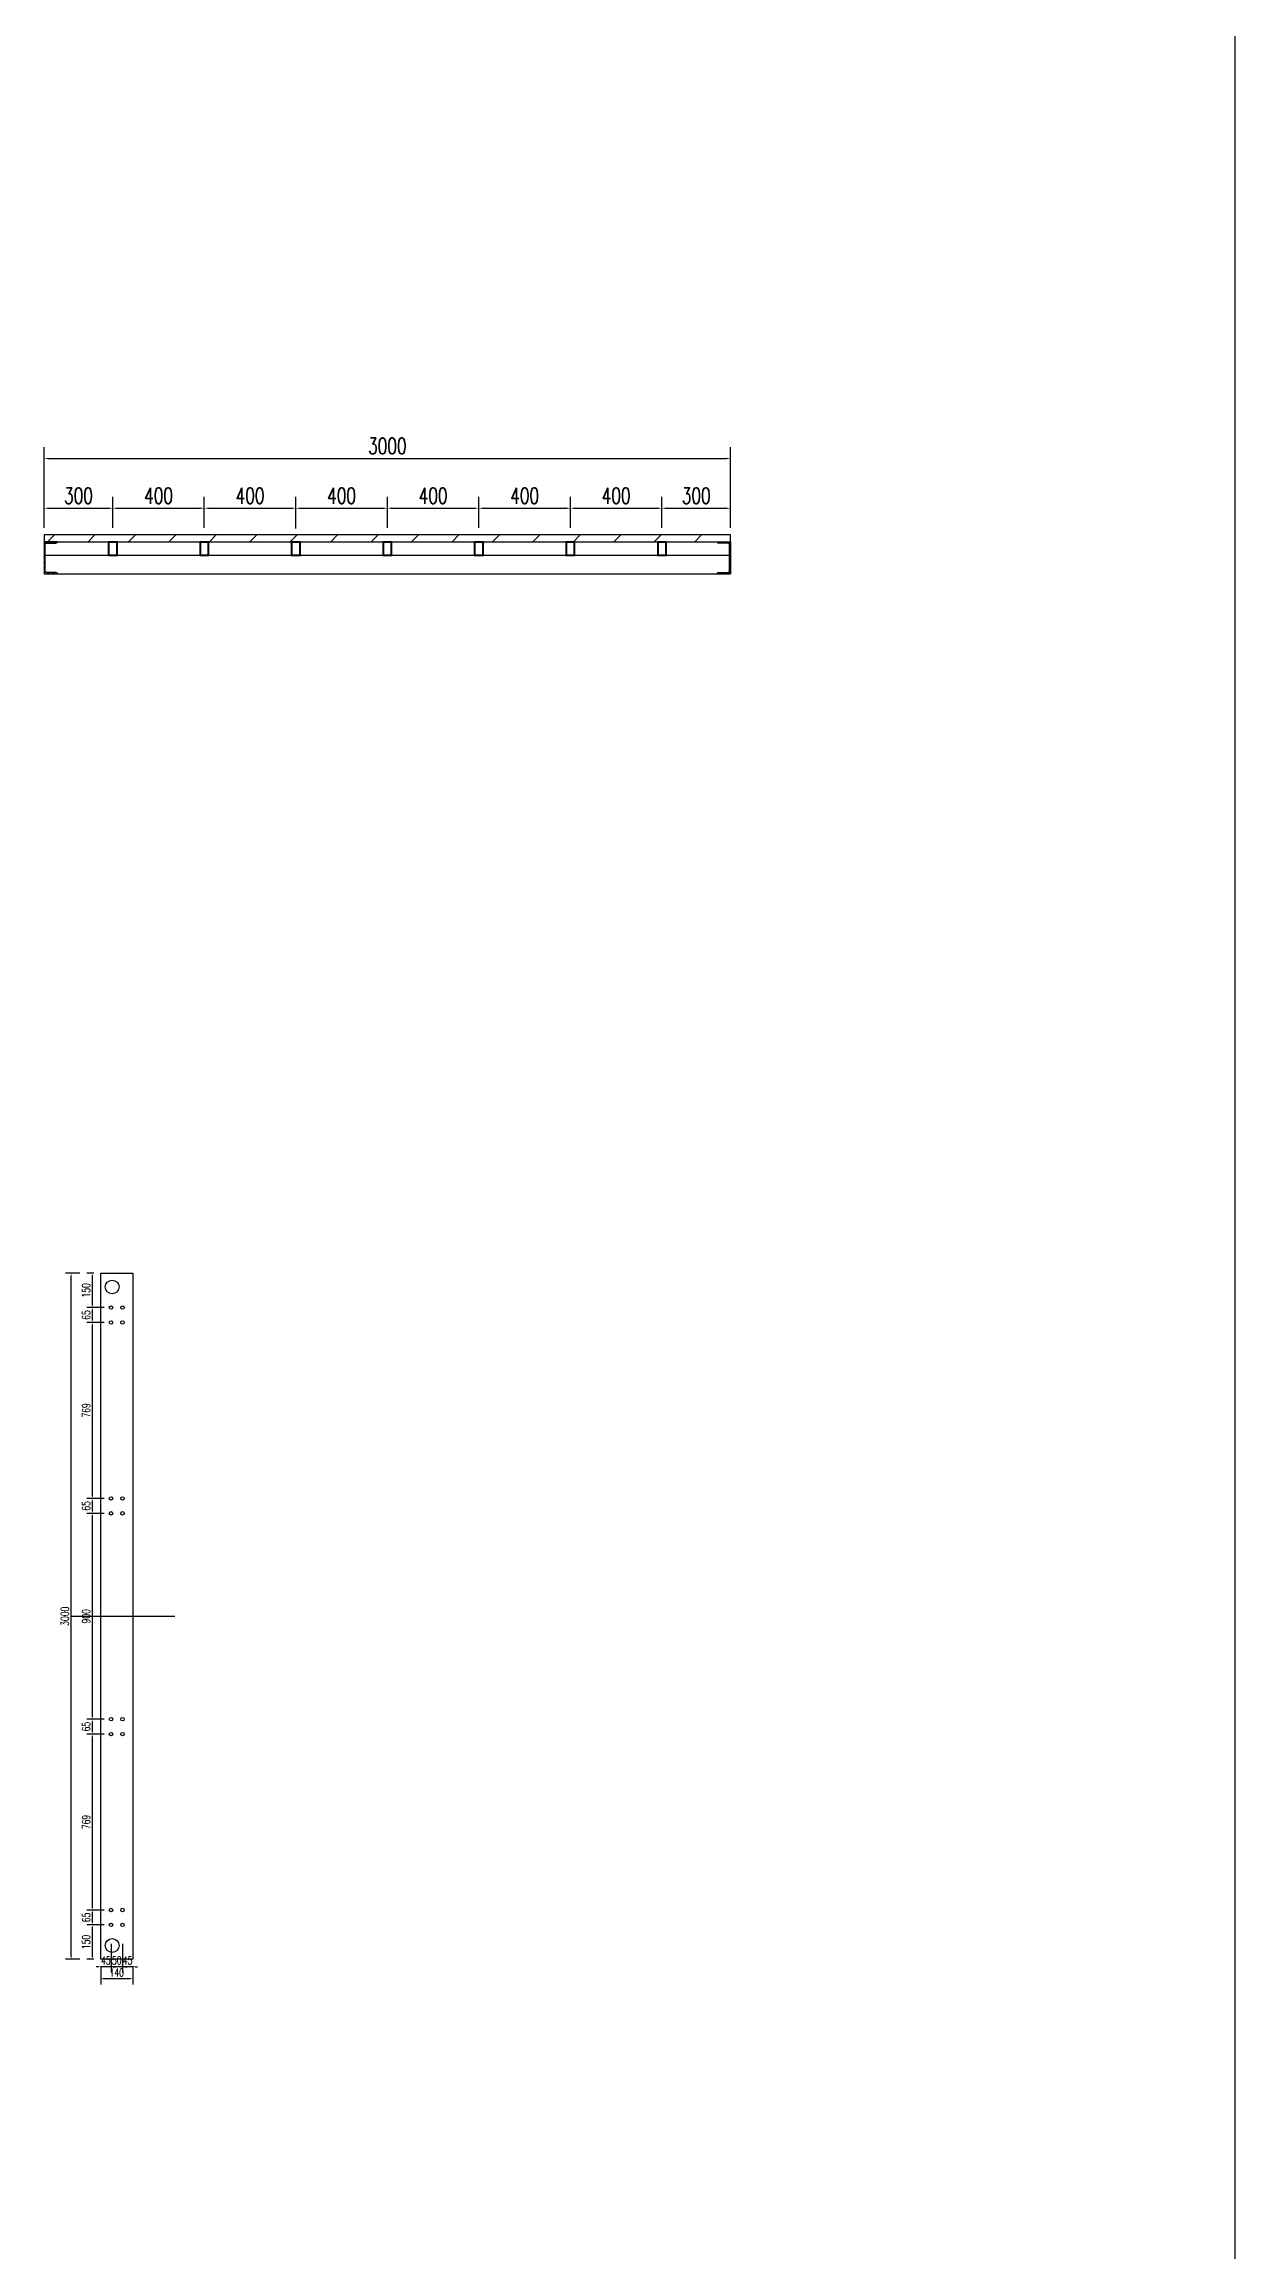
# Model space of a CAD drawing. Extents: x 1254079 to 1500931, y -102737 to 142253.
# Drawn here: x 1344525 to 1349729, y 37184 to 46835 of the extents above; entities that cross this region are included whole.
import ezdxf

# ---------------------------------------------------------------- set-up
doc = ezdxf.new("R2010")
doc.units = 0
doc.header["$LTSCALE"] = 1000
doc.header["$MEASUREMENT"] = 0
for name, color, linetype in [('14#槽钢', 3, 'Continuous'), ('PUB_DIM', 3, 'Continuous'), ('W-STEEL_FRAME钢架', 3, 'Continuous'), ('W-STEEL_KEEL钢龙骨', 5, 'Continuous'), ('W-WOOD_FLOOR木地板', 30, 'Continuous'), ('钢架', 90, 'Continuous')]:
    doc.layers.add(name, color=color, linetype=linetype)
doc.styles.add('STANDARD_T3', font='simplex.shx', dxfattribs={"width": 0.7, "bigfont": 'gbcbig.shx'})
doc.dimstyles.new('W&&10', dxfattribs={"dimtxt": 35, "dimasz": 10, "dimexe": 25, "dimexo": 30, "dimgap": 10, "dimtad": 1, "dimdec": 0, "dimzin": 0, "dimdsep": 46, "dimtxsty": 'STANDARD_T3', "dimcen": 0.09, "dimclrd": 1, "dimclre": 1, "dimclrt": 7, "dimazin": 2, "dimtfac": 1, "dimtdec": 0, "dimtix": 1, "dimtmove": 2, "dimatfit": 3, "dimfxl": 100, "dimtolj": 1, "dimtzin": 0, "dimarcsym": 0})
doc.dimstyles.new('W&&20', dxfattribs={"dimtxt": 70, "dimasz": 20, "dimexe": 50, "dimexo": 60, "dimgap": 20, "dimtad": 1, "dimdec": 0, "dimzin": 0, "dimdsep": 46, "dimtxsty": 'STANDARD_T3', "dimcen": 0.09, "dimclrd": 1, "dimclre": 1, "dimclrt": 7, "dimazin": 2, "dimtfac": 1, "dimtdec": 0, "dimtix": 1, "dimtmove": 2, "dimatfit": 3, "dimfxl": 100, "dimtolj": 1, "dimtzin": 0, "dimarcsym": 0})

# ---------------------------------------------------------------- blocks, each defined once
blk = doc.blocks.new('*U400')
at = {"layer": '14#槽钢'}
blk.add_lwpolyline([(0, 29945.5), (0, -29945.5)], dxfattribs=at)
blk = doc.blocks.new('*U401')
at = {"layer": '14#槽钢', "color": 0, "linetype": 'ByBlock', "lineweight": -2, "transparency": 16777216}
blk.add_blockref('*U400', (65284.9, 0), dxfattribs=at)
blk = doc.blocks.new('*D597')
at = {"layer": 'Defpoints', "color": 0, "transparency": 16777216}
for p in [(1344735.5, 38609.8), (1344816.9, 38609.8), (1344771.9, 38459.8)]:
    blk.add_point(p, dxfattribs=at)
at = {"layer": 'W-STEEL_FRAME钢架', "color": 1, "lineweight": -2, "transparency": 16777216}
for p, q in [((1344786.9, 38609.8), (1344710.5, 38609.8)), ((1344735.5, 38469.8), (1344735.5, 38599.8)), ((1344741.9, 38459.8), (1344710.5, 38459.8))]:
    blk.add_line(p, q, dxfattribs=at)
at = {"layer": 'W-STEEL_FRAME钢架', "color": 1, "transparency": 16777216}
for points in [[(1344733.9, 38599.8), (1344737.2, 38599.8), (1344735.5, 38609.8)], [(1344733.9, 38469.8), (1344737.2, 38469.8), (1344735.5, 38459.8)]]:
    blk.add_solid(points, dxfattribs=at)
at = {"layer": 'W-STEEL_FRAME钢架', "color": 7, "transparency": 16777216, "insert": (1344708, 38534.8), "char_height": 35, "attachment_point": 5, "rotation": 90, "style": 'STANDARD_T3'}
blk.add_mtext('\\A1;150', dxfattribs=at)
blk = doc.blocks.new('*D598')
at = {"layer": 'Defpoints', "color": 0, "transparency": 16777216}
for p in [(1344735.5, 38675.1), (1344816.9, 38675.1), (1344816.9, 38609.8)]:
    blk.add_point(p, dxfattribs=at)
at = {"layer": 'W-STEEL_FRAME钢架', "color": 1, "lineweight": -2, "transparency": 16777216}
for p, q in [((1344786.9, 38675.1), (1344710.5, 38675.1)), ((1344786.9, 38609.8), (1344710.5, 38609.8)), ((1344735.5, 38619.8), (1344735.5, 38665.1))]:
    blk.add_line(p, q, dxfattribs=at)
at = {"layer": 'W-STEEL_FRAME钢架', "color": 1, "transparency": 16777216}
for points in [[(1344733.9, 38665.1), (1344737.2, 38665.1), (1344735.5, 38675.1)], [(1344733.9, 38619.8), (1344737.2, 38619.8), (1344735.5, 38609.8)]]:
    blk.add_solid(points, dxfattribs=at)
at = {"layer": 'W-STEEL_FRAME钢架', "color": 7, "transparency": 16777216, "insert": (1344708, 38642.4), "char_height": 35, "attachment_point": 5, "rotation": 90, "style": 'STANDARD_T3'}
blk.add_mtext('\\A1;65', dxfattribs=at)
blk = doc.blocks.new('*D599')
at = {"layer": 'Defpoints', "color": 0, "transparency": 16777216}
for p in [(1344735.5, 39444.4), (1344816.9, 39444.4), (1344816.9, 38675.1)]:
    blk.add_point(p, dxfattribs=at)
at = {"layer": 'W-STEEL_FRAME钢架', "color": 1, "lineweight": -2, "transparency": 16777216}
for p, q in [((1344786.9, 39444.4), (1344710.5, 39444.4)), ((1344735.5, 38685.1), (1344735.5, 39434.4)), ((1344786.9, 38675.1), (1344710.5, 38675.1))]:
    blk.add_line(p, q, dxfattribs=at)
at = {"layer": 'W-STEEL_FRAME钢架', "color": 1, "transparency": 16777216}
for points in [[(1344733.9, 39434.4), (1344737.2, 39434.4), (1344735.5, 39444.4)], [(1344733.9, 38685.1), (1344737.2, 38685.1), (1344735.5, 38675.1)]]:
    blk.add_solid(points, dxfattribs=at)
at = {"layer": 'W-STEEL_FRAME钢架', "color": 7, "transparency": 16777216, "insert": (1344708, 39059.8), "char_height": 35, "attachment_point": 5, "rotation": 90, "style": 'STANDARD_T3'}
blk.add_mtext('\\A1;769', dxfattribs=at)
blk = doc.blocks.new('*D600')
at = {"layer": 'Defpoints', "color": 0, "transparency": 16777216}
for p in [(1344735.5, 39509.8), (1344816.9, 39509.8), (1344816.9, 39444.4)]:
    blk.add_point(p, dxfattribs=at)
at = {"layer": 'W-STEEL_FRAME钢架', "color": 1, "lineweight": -2, "transparency": 16777216}
for p, q in [((1344786.9, 39509.8), (1344710.5, 39509.8)), ((1344735.5, 39454.4), (1344735.5, 39499.8)), ((1344786.9, 39444.4), (1344710.5, 39444.4))]:
    blk.add_line(p, q, dxfattribs=at)
at = {"layer": 'W-STEEL_FRAME钢架', "color": 1, "transparency": 16777216}
for points in [[(1344733.9, 39499.8), (1344737.2, 39499.8), (1344735.5, 39509.8)], [(1344733.9, 39454.4), (1344737.2, 39454.4), (1344735.5, 39444.4)]]:
    blk.add_solid(points, dxfattribs=at)
at = {"layer": 'W-STEEL_FRAME钢架', "color": 7, "transparency": 16777216, "insert": (1344708, 39477.1), "char_height": 35, "attachment_point": 5, "rotation": 90, "style": 'STANDARD_T3'}
blk.add_mtext('\\A1;65', dxfattribs=at)
blk = doc.blocks.new('*D601')
at = {"layer": 'Defpoints', "color": 0, "transparency": 16777216}
for p in [(1344735.5, 40409.8), (1344816.9, 40409.8), (1344816.9, 39509.8)]:
    blk.add_point(p, dxfattribs=at)
at = {"layer": 'W-STEEL_FRAME钢架', "color": 1, "lineweight": -2, "transparency": 16777216}
for p, q in [((1344786.9, 40409.8), (1344710.5, 40409.8)), ((1344735.5, 39519.8), (1344735.5, 40399.8)), ((1344786.9, 39509.8), (1344710.5, 39509.8))]:
    blk.add_line(p, q, dxfattribs=at)
at = {"layer": 'W-STEEL_FRAME钢架', "color": 1, "transparency": 16777216}
for points in [[(1344733.9, 40399.8), (1344737.2, 40399.8), (1344735.5, 40409.8)], [(1344733.9, 39519.8), (1344737.2, 39519.8), (1344735.5, 39509.8)]]:
    blk.add_solid(points, dxfattribs=at)
at = {"layer": 'W-STEEL_FRAME钢架', "color": 7, "transparency": 16777216, "insert": (1344708, 39959.8), "char_height": 35, "attachment_point": 5, "rotation": 90, "style": 'STANDARD_T3'}
blk.add_mtext('\\A1;900', dxfattribs=at)
blk = doc.blocks.new('*D602')
at = {"layer": 'Defpoints', "color": 0, "transparency": 16777216}
for p in [(1344735.5, 41309.8), (1344816.9, 41309.8), (1344816.9, 41244.4)]:
    blk.add_point(p, dxfattribs=at)
at = {"layer": 'W-STEEL_FRAME钢架', "color": 1, "lineweight": -2, "transparency": 16777216}
for p, q in [((1344786.9, 41309.8), (1344710.5, 41309.8)), ((1344786.9, 41244.4), (1344710.5, 41244.4)), ((1344735.5, 41254.4), (1344735.5, 41299.8))]:
    blk.add_line(p, q, dxfattribs=at)
at = {"layer": 'W-STEEL_FRAME钢架', "color": 1, "transparency": 16777216}
for points in [[(1344733.9, 41299.8), (1344737.2, 41299.8), (1344735.5, 41309.8)], [(1344733.9, 41254.4), (1344737.2, 41254.4), (1344735.5, 41244.4)]]:
    blk.add_solid(points, dxfattribs=at)
at = {"layer": 'W-STEEL_FRAME钢架', "color": 7, "transparency": 16777216, "insert": (1344708, 41277.1), "char_height": 35, "attachment_point": 5, "rotation": 90, "style": 'STANDARD_T3'}
blk.add_mtext('\\A1;65', dxfattribs=at)
blk = doc.blocks.new('*D603')
at = {"layer": 'Defpoints', "color": 0, "transparency": 16777216}
for p in [(1344735.5, 41459.8), (1344771.9, 41459.8), (1344816.9, 41309.8)]:
    blk.add_point(p, dxfattribs=at)
at = {"layer": 'W-STEEL_FRAME钢架', "color": 1, "lineweight": -2, "transparency": 16777216}
for p, q in [((1344741.9, 41459.8), (1344710.5, 41459.8)), ((1344735.5, 41319.8), (1344735.5, 41449.8)), ((1344786.9, 41309.8), (1344710.5, 41309.8))]:
    blk.add_line(p, q, dxfattribs=at)
at = {"layer": 'W-STEEL_FRAME钢架', "color": 1, "transparency": 16777216}
for points in [[(1344733.9, 41449.8), (1344737.2, 41449.8), (1344735.5, 41459.8)], [(1344733.9, 41319.8), (1344737.2, 41319.8), (1344735.5, 41309.8)]]:
    blk.add_solid(points, dxfattribs=at)
at = {"layer": 'W-STEEL_FRAME钢架', "color": 7, "transparency": 16777216, "insert": (1344708, 41384.8), "char_height": 35, "attachment_point": 5, "rotation": 90, "style": 'STANDARD_T3'}
blk.add_mtext('\\A1;150', dxfattribs=at)
blk = doc.blocks.new('*D604')
at = {"layer": 'Defpoints', "color": 0, "transparency": 16777216}
for p in [(1344771.9, 38459.8), (1344911.9, 38459.8), (1344771.9, 38374.2)]:
    blk.add_point(p, dxfattribs=at)
at = {"layer": 'W-STEEL_FRAME钢架', "color": 1, "lineweight": -2, "transparency": 16777216}
for p, q in [((1344771.9, 38429.8), (1344771.9, 38349.2)), ((1344911.9, 38429.8), (1344911.9, 38349.2)), ((1344901.9, 38374.2), (1344781.9, 38374.2))]:
    blk.add_line(p, q, dxfattribs=at)
at = {"layer": 'W-STEEL_FRAME钢架', "color": 1, "transparency": 16777216}
for points in [[(1344781.9, 38375.9), (1344781.9, 38372.5), (1344771.9, 38374.2)], [(1344901.9, 38375.9), (1344901.9, 38372.5), (1344911.9, 38374.2)]]:
    blk.add_solid(points, dxfattribs=at)
at = {"layer": 'W-STEEL_FRAME钢架', "color": 7, "transparency": 16777216, "insert": (1344841.9, 38401.7), "char_height": 35, "attachment_point": 5, "style": 'STANDARD_T3'}
blk.add_mtext('\\A1;140', dxfattribs=at)
blk = doc.blocks.new('*D605')
at = {"layer": 'Defpoints', "color": 0, "transparency": 16777216}
for p in [(1344866.9, 38609.8), (1344866.9, 38427), (1344911.9, 38459.8)]:
    blk.add_point(p, dxfattribs=at)
at = {"layer": 'W-STEEL_FRAME钢架', "color": 1, "lineweight": -2, "transparency": 16777216}
for p, q in [((1344866.9, 38527), (1344866.9, 38402)), ((1344856.9, 38427), (1344846.9, 38427)), ((1344911.9, 38427), (1344866.9, 38427)), ((1344911.9, 38429.8), (1344911.9, 38402)), ((1344921.9, 38427), (1344931.9, 38427))]:
    blk.add_line(p, q, dxfattribs=at)
at = {"layer": 'W-STEEL_FRAME钢架', "color": 1, "transparency": 16777216}
for points in [[(1344856.9, 38428.7), (1344856.9, 38425.4), (1344866.9, 38427)], [(1344921.9, 38428.7), (1344921.9, 38425.4), (1344911.9, 38427)]]:
    blk.add_solid(points, dxfattribs=at)
at = {"layer": 'W-STEEL_FRAME钢架', "color": 7, "transparency": 16777216, "insert": (1344889.4, 38454.5), "char_height": 35, "attachment_point": 5, "style": 'STANDARD_T3'}
blk.add_mtext('\\A1;45', dxfattribs=at)
blk = doc.blocks.new('*D606')
at = {"layer": 'Defpoints', "color": 0, "transparency": 16777216}
for p in [(1344816.9, 38609.8), (1344866.9, 38609.8), (1344816.9, 38427)]:
    blk.add_point(p, dxfattribs=at)
at = {"layer": 'W-STEEL_FRAME钢架', "color": 1, "lineweight": -2, "transparency": 16777216}
for p, q in [((1344816.9, 38527), (1344816.9, 38402)), ((1344866.9, 38527), (1344866.9, 38402)), ((1344806.9, 38427), (1344796.9, 38427)), ((1344866.9, 38427), (1344816.9, 38427)), ((1344876.9, 38427), (1344886.9, 38427))]:
    blk.add_line(p, q, dxfattribs=at)
at = {"layer": 'W-STEEL_FRAME钢架', "color": 1, "transparency": 16777216}
for points in [[(1344806.9, 38428.7), (1344806.9, 38425.4), (1344816.9, 38427)], [(1344876.9, 38428.7), (1344876.9, 38425.4), (1344866.9, 38427)]]:
    blk.add_solid(points, dxfattribs=at)
at = {"layer": 'W-STEEL_FRAME钢架', "color": 7, "transparency": 16777216, "insert": (1344841.9, 38454.5), "char_height": 35, "attachment_point": 5, "style": 'STANDARD_T3'}
blk.add_mtext('\\A1;50', dxfattribs=at)
blk = doc.blocks.new('*D496')
at = {"layer": 'Defpoints', "color": 0, "transparency": 16777216}
for p in [(1344816.9, 38609.8), (1344771.9, 38459.8), (1344771.9, 38427)]:
    blk.add_point(p, dxfattribs=at)
at = {"layer": 'W-STEEL_FRAME钢架', "color": 1, "lineweight": -2, "transparency": 16777216}
for p, q in [((1344816.9, 38527), (1344816.9, 38402)), ((1344761.9, 38427), (1344751.9, 38427)), ((1344771.9, 38429.8), (1344771.9, 38402)), ((1344816.9, 38427), (1344771.9, 38427)), ((1344826.9, 38427), (1344836.9, 38427))]:
    blk.add_line(p, q, dxfattribs=at)
at = {"layer": 'W-STEEL_FRAME钢架', "color": 1, "transparency": 16777216}
for points in [[(1344761.9, 38428.7), (1344761.9, 38425.4), (1344771.9, 38427)], [(1344826.9, 38428.7), (1344826.9, 38425.4), (1344816.9, 38427)]]:
    blk.add_solid(points, dxfattribs=at)
at = {"layer": 'W-STEEL_FRAME钢架', "color": 7, "transparency": 16777216, "insert": (1344794.4, 38454.5), "char_height": 35, "attachment_point": 5, "style": 'STANDARD_T3'}
blk.add_mtext('\\A1;45', dxfattribs=at)
blk = doc.blocks.new('*D497')
at = {"layer": 'Defpoints', "color": 0, "transparency": 16777216}
for p in [(1344642.7, 41459.8), (1344710.5, 41459.8), (1344710.5, 38459.8)]:
    blk.add_point(p, dxfattribs=at)
at = {"layer": 'W-STEEL_FRAME钢架', "color": 1, "lineweight": -2, "transparency": 16777216}
for p, q in [((1344680.5, 41459.8), (1344617.7, 41459.8)), ((1344642.7, 38469.8), (1344642.7, 41449.8)), ((1344680.5, 38459.8), (1344617.7, 38459.8))]:
    blk.add_line(p, q, dxfattribs=at)
at = {"layer": 'W-STEEL_FRAME钢架', "color": 1, "transparency": 16777216}
for points in [[(1344641, 41449.8), (1344644.4, 41449.8), (1344642.7, 41459.8)], [(1344641, 38469.8), (1344644.4, 38469.8), (1344642.7, 38459.8)]]:
    blk.add_solid(points, dxfattribs=at)
at = {"layer": 'W-STEEL_FRAME钢架', "color": 7, "transparency": 16777216, "insert": (1344615.2, 39959.8), "char_height": 35, "attachment_point": 5, "rotation": 90, "style": 'STANDARD_T3'}
blk.add_mtext('\\A1;3000', dxfattribs=at)
blk = doc.blocks.new('*D607')
at = {"layer": 'Defpoints', "color": 0, "transparency": 16777216}
for p in [(1344735.5, 40475.1), (1344816.9, 40475.1), (1344816.9, 40409.8)]:
    blk.add_point(p, dxfattribs=at)
at = {"layer": 'W-STEEL_FRAME钢架', "color": 1, "lineweight": -2, "transparency": 16777216}
for p, q in [((1344786.9, 40475.1), (1344710.5, 40475.1)), ((1344735.5, 40419.8), (1344735.5, 40465.1)), ((1344786.9, 40409.8), (1344710.5, 40409.8))]:
    blk.add_line(p, q, dxfattribs=at)
at = {"layer": 'W-STEEL_FRAME钢架', "color": 1, "transparency": 16777216}
for points in [[(1344733.9, 40465.1), (1344737.2, 40465.1), (1344735.5, 40475.1)], [(1344733.9, 40419.8), (1344737.2, 40419.8), (1344735.5, 40409.8)]]:
    blk.add_solid(points, dxfattribs=at)
at = {"layer": 'W-STEEL_FRAME钢架', "color": 7, "transparency": 16777216, "insert": (1344708, 40442.4), "char_height": 35, "attachment_point": 5, "rotation": 90, "style": 'STANDARD_T3'}
blk.add_mtext('\\A1;65', dxfattribs=at)
blk = doc.blocks.new('*D608')
at = {"layer": 'Defpoints', "color": 0, "transparency": 16777216}
for p in [(1344735.5, 41244.4), (1344771.9, 41244.4), (1344816.9, 40475.1)]:
    blk.add_point(p, dxfattribs=at)
at = {"layer": 'W-STEEL_FRAME钢架', "color": 1, "lineweight": -2, "transparency": 16777216}
for p, q in [((1344741.9, 41244.4), (1344710.5, 41244.4)), ((1344735.5, 40485.1), (1344735.5, 41234.4)), ((1344786.9, 40475.1), (1344710.5, 40475.1))]:
    blk.add_line(p, q, dxfattribs=at)
at = {"layer": 'W-STEEL_FRAME钢架', "color": 1, "transparency": 16777216}
for points in [[(1344733.9, 41234.4), (1344737.2, 41234.4), (1344735.5, 41244.4)], [(1344733.9, 40485.1), (1344737.2, 40485.1), (1344735.5, 40475.1)]]:
    blk.add_solid(points, dxfattribs=at)
at = {"layer": 'W-STEEL_FRAME钢架', "color": 7, "transparency": 16777216, "insert": (1344708, 40859.8), "char_height": 35, "attachment_point": 5, "rotation": 90, "style": 'STANDARD_T3'}
blk.add_mtext('\\A1;769', dxfattribs=at)
blk = doc.blocks.new('14a槽钢')
at = {"layer": '钢架'}
h = blk.add_hatch(dxfattribs=at)
h.set_pattern_fill('STEEL', color=4, scale=10)
h.set_pattern_definition([(50.389312, (-1352470.2, 1293523.579), (-9.2899201, 11.2253202), []), (50.389312, (-1352470.2, 1293531.516), (-9.2899201, 11.2253202), [])])
edge = h.paths.add_edge_path()
edge.add_ellipse((-1332250.2, 1115678.5), major_axis=(-3.26, 5.03), ratio=0.900468, start_angle=55.39314, end_angle=130.60686)
edge.add_line((-1332251.5, 1115673), (-1332207.7, 1115672.9))
edge.add_ellipse((-1332207.7, 1115666.9), major_axis=(0, 6), ratio=0.827586, start_angle=270, end_angle=360, ccw=False)
edge.add_line((-1332202.8, 1115666.9), (-1332202.8, 1115550.9))
edge.add_ellipse((-1332207.7, 1115550.9), major_axis=(0, 6), ratio=0.827586, start_angle=180, end_angle=270, ccw=False)
edge.add_line((-1332207.7, 1115544.9), (-1332250.8, 1115544.9))
edge.add_ellipse((-1332250.4, 1115539.5), major_axis=(3.82, 3.82), ratio=1, start_angle=49.24448, end_angle=141.53414)
edge.add_line((-1332255.8, 1115538.9), (-1332197.8, 1115538.9))
edge.add_line((-1332197.8, 1115538.9), (-1332197.8, 1115678.9))
edge.add_line((-1332197.8, 1115678.9), (-1332255.8, 1115678.9))
for p, q in [((-1332255.8, 1115678.9, 0), (-1332197.8, 1115678.9, 0)), ((-1332207.7, 1115672.9, 0), (-1332250.8, 1115672.9, 0)), ((-1332245.8, 1115678.9, 0), (-1332245.8, 1115678.9, 0)), ((-1332202.8, 1115550.9, 0), (-1332202.8, 1115666.9, 0)), ((-1332197.8, 1115678.9, 0), (-1332197.8, 1115538.9, 0)), ((-1332197.8, 1115538.9, 0), (-1332255.8, 1115538.9, 0)), ((-1332250.8, 1115544.9, 0), (-1332207.7, 1115544.9, 0)), ((-1332245.8, 1115538.9, 0), (-1332245.8, 1115538.9, 0))]:
    blk.add_line(p, q, dxfattribs=at)
for centre, start_param, end_param in [((-1332250.8, 1115678.9, 0), 1.570796, 3.141593), ((-1332207.7, 1115666.9, 0), 4.712389, 6.283185), ((-1332207.7, 1115666.9, 0), 4.712389, 6.283185), ((-1332250.8, 1115538.9, 0), 0, 1.570796), ((-1332207.7, 1115550.9, 0), 3.141593, 4.712389)]:
    blk.add_ellipse(centre, major_axis=(0, 6), ratio=0.827586, start_param=start_param, end_param=end_param, dxfattribs=at)
blk = doc.blocks.new('*D525')
at = {"color": 1, "lineweight": -2, "transparency": 16777216}
for p, q in [((1344524.7, 44749.3), (1344524.7, 45072.9)), ((1347524.5, 44749.3), (1347524.5, 45072.9)), ((1344544.7, 45022.9), (1347504.5, 45022.9))]:
    blk.add_line(p, q, dxfattribs=at)
at = {"color": 1, "transparency": 16777216}
for points in [[(1344544.7, 45026.3), (1344544.7, 45019.6), (1344524.7, 45022.9)], [(1347504.5, 45026.3), (1347504.5, 45019.6), (1347524.5, 45022.9)]]:
    blk.add_solid(points, dxfattribs=at)
at = {"layer": 'Defpoints', "color": 0, "transparency": 16777216}
for p in [(1347524.5, 45022.9), (1344524.7, 44689.3), (1347524.5, 44689.3)]:
    blk.add_point(p, dxfattribs=at)
at = {"color": 7, "transparency": 16777216, "insert": (1346024.6, 45077.9), "char_height": 70, "attachment_point": 5, "style": 'STANDARD_T3'}
blk.add_mtext('\\A1;3000', dxfattribs=at)
blk = doc.blocks.new('ganglonggu')
at = {"layer": 'W-STEEL_KEEL钢龙骨'}
for points in [[(-1338168.9, 1115605.3), (-1338128.9, 1115605.3), (-1338128.9, 1115665.3), (-1338168.9, 1115665.3)], [(-1338165.9, 1115608.3), (-1338131.9, 1115608.3), (-1338131.9, 1115662.3), (-1338165.9, 1115662.3)]]:
    blk.add_lwpolyline(points, close=True, dxfattribs=at)
blk = doc.blocks.new('*U408')
blk.add_blockref('ganglonggu', (1338148.9, -1115635.3))
blk = doc.blocks.new('*U409')
at = {"layer": 'W-STEEL_KEEL钢龙骨', "color": 0, "linetype": 'ByBlock', "lineweight": -2}
for p in [(0, 0), (400, 0), (800, 0), (1200, 0), (1600, 0), (2000, 0)]:
    blk.add_blockref('*U408', p, dxfattribs=at)
at = {"layer": 'W-STEEL_KEEL钢龙骨', "color": 0, "linetype": 'ByBlock', "lineweight": -2, "transparency": 16777216}
blk.add_blockref('*U408', (2400, 0), dxfattribs=at)
blk = doc.blocks.new('*D526')
at = {"layer": 'Defpoints', "color": 0, "transparency": 16777216}
for p in [(1344824.7, 44805.5), (1344524.7, 44659.3), (1344824.7, 44659.3)]:
    blk.add_point(p, dxfattribs=at)
at = {"layer": 'PUB_DIM', "color": 1, "lineweight": -2, "transparency": 16777216}
for p, q in [((1344524.7, 44719.3), (1344524.7, 44855.5)), ((1344544.7, 44805.5), (1344804.7, 44805.5)), ((1344824.7, 44719.3), (1344824.7, 44855.5))]:
    blk.add_line(p, q, dxfattribs=at)
at = {"layer": 'PUB_DIM', "color": 1, "transparency": 16777216}
for points in [[(1344544.7, 44808.9), (1344544.7, 44802.2), (1344524.7, 44805.5)], [(1344804.7, 44808.9), (1344804.7, 44802.2), (1344824.7, 44805.5)]]:
    blk.add_solid(points, dxfattribs=at)
at = {"layer": 'PUB_DIM', "color": 7, "transparency": 16777216, "insert": (1344674.7, 44860.5), "char_height": 70, "attachment_point": 5, "style": 'STANDARD_T3'}
blk.add_mtext('\\A1;300', dxfattribs=at)
blk = doc.blocks.new('*D527')
at = {"layer": 'Defpoints', "color": 0, "transparency": 16777216}
for p in [(1345224.7, 44805.5), (1344824.7, 44659.3), (1345224.7, 44659.3)]:
    blk.add_point(p, dxfattribs=at)
at = {"layer": 'PUB_DIM', "color": 1, "lineweight": -2, "transparency": 16777216}
for p, q in [((1344824.7, 44719.3), (1344824.7, 44855.5)), ((1344844.7, 44805.5), (1345204.7, 44805.5)), ((1345224.7, 44719.3), (1345224.7, 44855.5))]:
    blk.add_line(p, q, dxfattribs=at)
at = {"layer": 'PUB_DIM', "color": 1, "transparency": 16777216}
for points in [[(1344844.7, 44808.9), (1344844.7, 44802.2), (1344824.7, 44805.5)], [(1345204.7, 44808.9), (1345204.7, 44802.2), (1345224.7, 44805.5)]]:
    blk.add_solid(points, dxfattribs=at)
at = {"layer": 'PUB_DIM', "color": 7, "transparency": 16777216, "insert": (1345024.7, 44860.5), "char_height": 70, "attachment_point": 5, "style": 'STANDARD_T3'}
blk.add_mtext('\\A1;400', dxfattribs=at)
blk = doc.blocks.new('*D528')
at = {"layer": 'Defpoints', "color": 0, "transparency": 16777216}
for p in [(1345624.7, 44805.5), (1345224.7, 44659.3), (1345624.7, 44656.3)]:
    blk.add_point(p, dxfattribs=at)
at = {"layer": 'PUB_DIM', "color": 1, "lineweight": -2, "transparency": 16777216}
for p, q in [((1345224.7, 44719.3), (1345224.7, 44855.5)), ((1345244.7, 44805.5), (1345604.7, 44805.5)), ((1345624.7, 44716.3), (1345624.7, 44855.5))]:
    blk.add_line(p, q, dxfattribs=at)
at = {"layer": 'PUB_DIM', "color": 1, "transparency": 16777216}
for points in [[(1345244.7, 44808.9), (1345244.7, 44802.2), (1345224.7, 44805.5)], [(1345604.7, 44808.9), (1345604.7, 44802.2), (1345624.7, 44805.5)]]:
    blk.add_solid(points, dxfattribs=at)
at = {"layer": 'PUB_DIM', "color": 7, "transparency": 16777216, "insert": (1345424.7, 44860.5), "char_height": 70, "attachment_point": 5, "style": 'STANDARD_T3'}
blk.add_mtext('\\A1;400', dxfattribs=at)
blk = doc.blocks.new('*D529')
at = {"layer": 'Defpoints', "color": 0, "transparency": 16777216}
for p in [(1346024.7, 44805.5), (1345624.7, 44656.3), (1346024.7, 44659.3)]:
    blk.add_point(p, dxfattribs=at)
at = {"layer": 'PUB_DIM', "color": 1, "lineweight": -2, "transparency": 16777216}
for p, q in [((1345624.7, 44716.3), (1345624.7, 44855.5)), ((1345644.7, 44805.5), (1346004.7, 44805.5)), ((1346024.7, 44719.3), (1346024.7, 44855.5))]:
    blk.add_line(p, q, dxfattribs=at)
at = {"layer": 'PUB_DIM', "color": 1, "transparency": 16777216}
for points in [[(1345644.7, 44808.9), (1345644.7, 44802.2), (1345624.7, 44805.5)], [(1346004.7, 44808.9), (1346004.7, 44802.2), (1346024.7, 44805.5)]]:
    blk.add_solid(points, dxfattribs=at)
at = {"layer": 'PUB_DIM', "color": 7, "transparency": 16777216, "insert": (1345824.7, 44860.5), "char_height": 70, "attachment_point": 5, "style": 'STANDARD_T3'}
blk.add_mtext('\\A1;400', dxfattribs=at)
blk = doc.blocks.new('*D530')
at = {"layer": 'Defpoints', "color": 0, "transparency": 16777216}
for p in [(1346424.7, 44805.5), (1346024.7, 44659.3), (1346424.7, 44659.3)]:
    blk.add_point(p, dxfattribs=at)
at = {"layer": 'PUB_DIM', "color": 1, "lineweight": -2, "transparency": 16777216}
for p, q in [((1346024.7, 44719.3), (1346024.7, 44855.5)), ((1346044.7, 44805.5), (1346404.7, 44805.5)), ((1346424.7, 44719.3), (1346424.7, 44855.5))]:
    blk.add_line(p, q, dxfattribs=at)
at = {"layer": 'PUB_DIM', "color": 1, "transparency": 16777216}
for points in [[(1346044.7, 44808.9), (1346044.7, 44802.2), (1346024.7, 44805.5)], [(1346404.7, 44808.9), (1346404.7, 44802.2), (1346424.7, 44805.5)]]:
    blk.add_solid(points, dxfattribs=at)
at = {"layer": 'PUB_DIM', "color": 7, "transparency": 16777216, "insert": (1346224.7, 44860.5), "char_height": 70, "attachment_point": 5, "style": 'STANDARD_T3'}
blk.add_mtext('\\A1;400', dxfattribs=at)
blk = doc.blocks.new('*D531')
at = {"layer": 'Defpoints', "color": 0, "transparency": 16777216}
for p in [(1346824.7, 44805.5), (1346424.7, 44659.3), (1346824.7, 44659.3)]:
    blk.add_point(p, dxfattribs=at)
at = {"layer": 'PUB_DIM', "color": 1, "lineweight": -2, "transparency": 16777216}
for p, q in [((1346424.7, 44719.3), (1346424.7, 44855.5)), ((1346444.7, 44805.5), (1346804.7, 44805.5)), ((1346824.7, 44719.3), (1346824.7, 44855.5))]:
    blk.add_line(p, q, dxfattribs=at)
at = {"layer": 'PUB_DIM', "color": 1, "transparency": 16777216}
for points in [[(1346444.7, 44808.9), (1346444.7, 44802.2), (1346424.7, 44805.5)], [(1346804.7, 44808.9), (1346804.7, 44802.2), (1346824.7, 44805.5)]]:
    blk.add_solid(points, dxfattribs=at)
at = {"layer": 'PUB_DIM', "color": 7, "transparency": 16777216, "insert": (1346624.7, 44860.5), "char_height": 70, "attachment_point": 5, "style": 'STANDARD_T3'}
blk.add_mtext('\\A1;400', dxfattribs=at)
blk = doc.blocks.new('*D532')
at = {"layer": 'Defpoints', "color": 0, "transparency": 16777216}
for p in [(1347224.7, 44805.5), (1346824.7, 44659.3), (1347224.7, 44659.3)]:
    blk.add_point(p, dxfattribs=at)
at = {"layer": 'PUB_DIM', "color": 1, "lineweight": -2, "transparency": 16777216}
for p, q in [((1346824.7, 44719.3), (1346824.7, 44855.5)), ((1346844.7, 44805.5), (1347204.7, 44805.5)), ((1347224.7, 44719.3), (1347224.7, 44855.5))]:
    blk.add_line(p, q, dxfattribs=at)
at = {"layer": 'PUB_DIM', "color": 1, "transparency": 16777216}
for points in [[(1346844.7, 44808.9), (1346844.7, 44802.2), (1346824.7, 44805.5)], [(1347204.7, 44808.9), (1347204.7, 44802.2), (1347224.7, 44805.5)]]:
    blk.add_solid(points, dxfattribs=at)
at = {"layer": 'PUB_DIM', "color": 7, "transparency": 16777216, "insert": (1347024.7, 44860.5), "char_height": 70, "attachment_point": 5, "style": 'STANDARD_T3'}
blk.add_mtext('\\A1;400', dxfattribs=at)
blk = doc.blocks.new('*D533')
at = {"layer": 'Defpoints', "color": 0, "transparency": 16777216}
for p in [(1347524.7, 44805.5), (1347224.7, 44659.3), (1347524.7, 44659.3)]:
    blk.add_point(p, dxfattribs=at)
at = {"layer": 'PUB_DIM', "color": 1, "lineweight": -2, "transparency": 16777216}
for p, q in [((1347224.7, 44719.3), (1347224.7, 44855.5)), ((1347244.7, 44805.5), (1347504.7, 44805.5)), ((1347524.7, 44719.3), (1347524.7, 44855.5))]:
    blk.add_line(p, q, dxfattribs=at)
at = {"layer": 'PUB_DIM', "color": 1, "transparency": 16777216}
for points in [[(1347244.7, 44808.9), (1347244.7, 44802.2), (1347224.7, 44805.5)], [(1347504.7, 44808.9), (1347504.7, 44802.2), (1347524.7, 44805.5)]]:
    blk.add_solid(points, dxfattribs=at)
at = {"layer": 'PUB_DIM', "color": 7, "transparency": 16777216, "insert": (1347374.7, 44860.5), "char_height": 70, "attachment_point": 5, "style": 'STANDARD_T3'}
blk.add_mtext('\\A1;300', dxfattribs=at)

msp = doc.modelspace()

# ---------------------------------------------------------------- hatches: boundary and pattern name
at = {"layer": 'W-WOOD_FLOOR木地板'}
h = msp.add_hatch(dxfattribs=at)
h.set_pattern_fill('木板', color=256, scale=100)
h.set_pattern_definition([(0, (2890881.16, -1090171.59), (0, 125), []), (45, (2890881.16, -1090171.59), (-88.388348, 88.388348), [])])
h.paths.add_polyline_path([(1347524.7, 44689.3), (1344524.7, 44689.3), (1344524.7, 44659.3), (1347524.7, 44659.3)])

# ---------------------------------------------------------------- linework, layer by layer
at = {"layer": 'W-STEEL_FRAME钢架'}
msp.add_line((1344642.7, 39959.8), (1345095.2, 39959.8), dxfattribs=at)
for points in [[(1344524.7, 44519.3), (1347524.7, 44519.3), (1347524.7, 44599.3), (1344524.7, 44599.3)], [(1344771.9, 38459.8), (1344771.9, 41459.8), (1344911.9, 41459.8), (1344911.9, 38459.8)]]:
    msp.add_lwpolyline(points, close=True, dxfattribs=at)
for centre in [(1344821.9, 41399.8), (1344821.9, 38519.8)]:
    msp.add_circle(centre, 30, dxfattribs=at)
at = {"layer": 'W-STEEL_FRAME钢架', "color": 1}
for centre in [(1344816.9, 41309.8), (1344866.9, 41309.8), (1344816.9, 41244.4), (1344866.9, 41244.4), (1344816.9, 40475.1), (1344866.9, 40475.1), (1344816.9, 40409.8), (1344866.9, 40409.8), (1344816.9, 39509.8), (1344866.9, 39509.8), (1344816.9, 39444.4), (1344866.9, 39444.4), (1344816.9, 38675.1), (1344816.9, 38609.8), (1344866.9, 38675.1), (1344866.9, 38609.8)]:
    msp.add_circle(centre, 7.5, dxfattribs=at)
at = {"layer": 'W-WOOD_FLOOR木地板'}
msp.add_lwpolyline([(1344524.7, 44659.3), (1347524.7, 44659.3), (1347524.7, 44689.3), (1344524.7, 44689.3)], close=True, dxfattribs=at)

# ---------------------------------------------------------------- block references
at = {"layer": '14#槽钢'}
msp.add_blockref('*U401', (1284443.8, 32566), dxfattribs=at)
at = {"layer": 'W-STEEL_FRAME钢架', "xscale": -1}
msp.add_blockref('14a槽钢', (12326.9, -1071019.7, 0), dxfattribs=at)
at = {"layer": 'W-STEEL_FRAME钢架'}
msp.add_blockref('14a槽钢', (2679722.4, -1071019.7, 0), dxfattribs=at)
at = {"layer": 'W-STEEL_KEEL钢龙骨'}
msp.add_blockref('*U409', (1344824.7, 44629.3), dxfattribs=at)

# ---------------------------------------------------------------- dimensions: what is measured, and where the dimension line sits
dim = msp.add_linear_dim(base=(1347524.5, 45022.9), p1=(1344524.7, 44689.3), p2=(1347524.5, 44689.3), dimstyle='W&&20')
dim.commit()
dim.dimension.update_dxf_attribs({"geometry": '*D525', "text_midpoint": (1346024.6, 45077.9)})
at = {"layer": 'PUB_DIM'}
for base, p1, p2, picture, middle in [((1344824.7, 44805.5), (1344524.7, 44659.3), (1344824.7, 44659.3), '*D526', (1344674.7, 44860.5)), ((1345224.7, 44805.5), (1344824.7, 44659.3), (1345224.7, 44659.3), '*D527', (1345024.7, 44860.5)), ((1345624.7, 44805.5), (1345224.7, 44659.3), (1345624.7, 44656.3), '*D528', (1345424.7, 44860.5)), ((1346024.7, 44805.5), (1345624.7, 44656.3), (1346024.7, 44659.3), '*D529', (1345824.7, 44860.5)), ((1346424.7, 44805.5), (1346024.7, 44659.3), (1346424.7, 44659.3), '*D530', (1346224.7, 44860.5)), ((1346824.7, 44805.5), (1346424.7, 44659.3), (1346824.7, 44659.3), '*D531', (1346624.7, 44860.5)), ((1347224.7, 44805.5), (1346824.7, 44659.3), (1347224.7, 44659.3), '*D532', (1347024.7, 44860.5)), ((1347524.7, 44805.5), (1347224.7, 44659.3), (1347524.7, 44659.3), '*D533', (1347374.7, 44860.5))]:
    dim = msp.add_linear_dim(base=base, p1=p1, p2=p2, dimstyle='W&&20', dxfattribs=at)
    dim.commit()
    dim.dimension.update_dxf_attribs({"geometry": picture, "text_midpoint": middle})
at = {"layer": 'W-STEEL_FRAME钢架'}
for base, p1, p2, angle, picture, middle in [((1344642.7, 41459.8), (1344710.5, 38459.8), (1344710.5, 41459.8), 90, '*D497', (1344615.2, 39959.8)), ((1344735.5, 41459.8), (1344816.9, 41309.8), (1344771.9, 41459.8), 90, '*D603', (1344708, 41384.8)), ((1344735.5, 41309.8), (1344816.9, 41244.4), (1344816.9, 41309.8), 90, '*D602', (1344708, 41277.1)), ((1344735.5, 41244.4), (1344816.9, 40475.1), (1344771.9, 41244.4), 90, '*D608', (1344708, 40859.8)), ((1344735.5, 40475.1), (1344816.9, 40409.8), (1344816.9, 40475.1), 90, '*D607', (1344708, 40442.4)), ((1344735.5, 40409.8), (1344816.9, 39509.8), (1344816.9, 40409.8), 90, '*D601', (1344708, 39959.8)), ((1344735.5, 39509.8), (1344816.9, 39444.4), (1344816.9, 39509.8), 90, '*D600', (1344708, 39477.1)), ((1344735.5, 39444.4), (1344816.9, 38675.1), (1344816.9, 39444.4), 90, '*D599', (1344708, 39059.8)), ((1344735.5, 38675.1), (1344816.9, 38609.8), (1344816.9, 38675.1), 90, '*D598', (1344708, 38642.4)), ((1344735.5, 38609.8), (1344771.9, 38459.8), (1344816.9, 38609.8), 90, '*D597', (1344708, 38534.8)), ((1344771.9, 38374.2), (1344911.9, 38459.8), (1344771.9, 38459.8), 180, '*D604', (1344841.9, 38401.7))]:
    dim = msp.add_linear_dim(base=base, p1=p1, p2=p2, angle=angle, dimstyle='W&&10', dxfattribs=at)
    dim.commit()
    dim.dimension.update_dxf_attribs({"geometry": picture, "text_midpoint": middle})
for base, p1, p2, picture, middle in [((1344771.9, 38427), (1344816.9, 38609.8), (1344771.9, 38459.8), '*D496', (1344794.4, 38454.5)), ((1344816.9, 38427), (1344866.9, 38609.8), (1344816.9, 38609.8), '*D606', (1344841.9, 38454.5)), ((1344866.9, 38427), (1344911.9, 38459.8), (1344866.9, 38609.8), '*D605', (1344889.4, 38454.5))]:
    dim = msp.add_linear_dim(base=base, p1=p1, p2=p2, angle=180, dimstyle='W&&10', override={"dimfxlon": 1}, dxfattribs=at)
    dim.commit()
    dim.dimension.update_dxf_attribs({"geometry": picture, "text_midpoint": middle})

doc.saveas('drawing.dxf')
